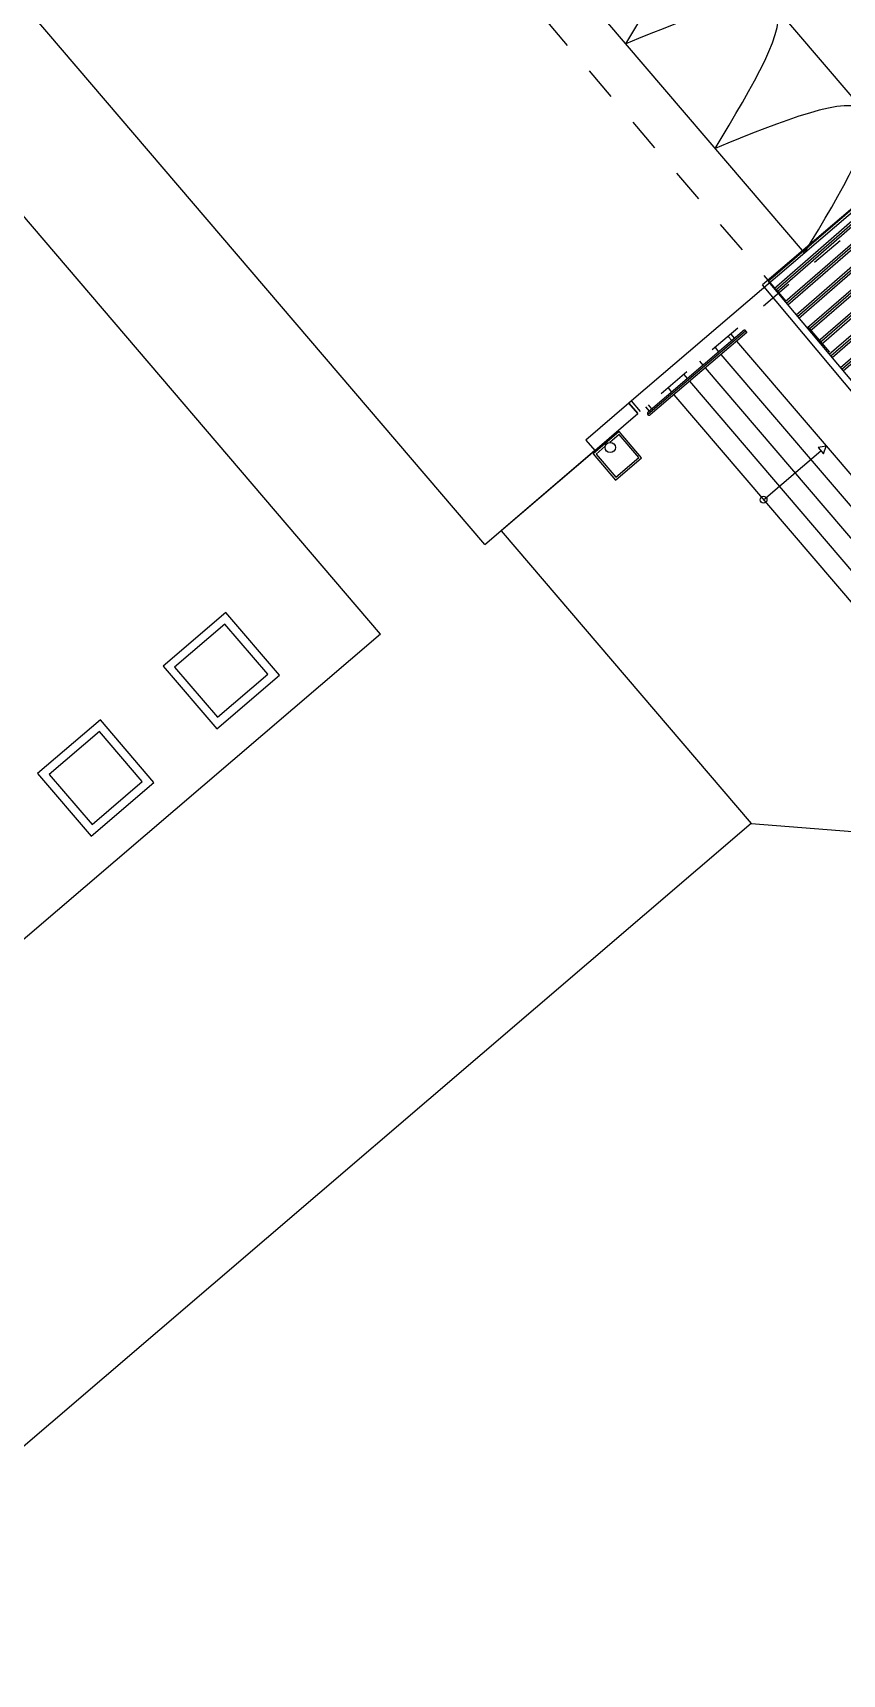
# Model space of a CAD drawing. Extents: x 268 to 383, y 668 to 793.
# Drawn here: x 360.745 to 363.153, y 769.077 to 773.957 of the extents above; entities that cross this region are included whole.
import ezdxf

# ---------------------------------------------------------------- set-up
doc = ezdxf.new("R2010")
doc.units = 0
doc.header["$LTSCALE"] = 0.5
doc.header["$MEASUREMENT"] = 0
doc.linetypes.add('DASHED2', pattern=[0.375, 0.25, -0.125])
for name, color, linetype in [('2', 1, 'CONTINUOUS'), ('6', 7, 'CONTINUOUS'), ('9', 1, 'DASHED2'), ('CALLE-PROY', 3, 'DASHED2'), ('escaleras', 1, 'CONTINUOUS'), ('METAL', 1, 'CONTINUOUS'), ('murosbajos', 1, 'CONTINUOUS'), ('paredes', 1, 'CONTINUOUS'), ('pisoplanta', 1, 'CONTINUOUS'), ('talud', 5, 'CONTINUOUS'), ('texturas', 6, 'CONTINUOUS'), ('tuberia_alumbrado', 3, 'DASHED2'), ('ventanas', 1, 'CONTINUOUS')]:
    doc.layers.add(name, color=color, linetype=linetype)

msp = doc.modelspace()

# ---------------------------------------------------------------- hatches: boundary and pattern name
at = {"layer": '2'}
h = msp.add_hatch(dxfattribs=at)
h.set_pattern_fill('PLAST', color=256, scale=0.204615, angle=41, style=0)
h.set_pattern_definition([(41, (697.10327, 476.549336), (-0.0335598784, 0.038606224), []), (41, (697.099075, 476.55416), (-0.0335598784, 0.038606224), []), (41, (697.09488, 476.55899), (-0.0335598784, 0.038606224), [])])
h.paths.add_polyline_path([(363.8442, 772.6606), (363.9382, 772.5626), (363.978, 772.6007), (364.135, 772.4368), (364.0952, 772.3987), (364.2009, 772.2884), (363.9119, 772.3876)], flags=16)
edge = h.paths.add_edge_path()
edge.add_line((365.166, 771.8255), (363.5394, 773.7388))
edge.add_line((363.5394, 773.7388), (362.9329, 773.2179))
edge.add_line((362.9329, 773.2179), (364.547, 771.295))
edge.add_line((364.547, 771.295), (365.1692, 771.8286))

# ---------------------------------------------------------------- linework, layer by layer
msp.add_lwpolyline([(365.166, 771.8255), (363.5394, 773.7388), (362.9329, 773.2179), (364.547, 771.295), (365.1692, 771.8286)], dxfattribs=at)
at = {"layer": '6', "ltscale": 2}
msp.add_lwpolyline([(363.5411, 773.7398), (362.9163, 773.2073)], dxfattribs=at)
at = {"layer": '6', "ltscale": 2, "elevation": -249.9372}
msp.add_lwpolyline([(365.1731, 771.8283), (364.5328, 771.2768), (362.9163, 773.2073)], dxfattribs=at)
at = {"layer": '9', "ltscale": 0.8}
for p, q in [((361.3606, 775.0594, -249.9372), (366.1843, 769.4176, -249.9372)), ((363.4509, 773.5986, -249.9372), (362.5533, 772.8312, -249.9372))]:
    msp.add_line(p, q, dxfattribs=at)
at = {"layer": 'CALLE-PROY', "color": 5, "linetype": 'Continuous'}
for p, q in [((361.7792, 772.1693, -249.9372), (358.8661, 775.5766, -249.9372)), ((362.0903, 772.4353, -249.9372), (359.5463, 775.4108, -249.9372)), ((361.7792, 772.1693, -249.9372), (358.8414, 769.6575, -249.9372)), ((362.8829, 771.6056, -249.9372), (359.4141, 768.6399, -249.9372))]:
    msp.add_line(p, q, dxfattribs=at)
at = {"layer": 'escaleras'}
for p, q in [((362.839, 773.0405, -249.9372), (363.3242, 772.473, -249.9372)), ((362.7284, 772.9809, -249.9372), (362.7391, 772.9685, -249.9372)), ((362.7751, 773.0208, -249.9372), (362.7857, 773.0083, -249.9372)), ((362.7924, 773.0006, -249.9372), (363.2941, 772.4138, -249.9372)), ((362.6818, 772.941, -249.9372), (362.6924, 772.9286, -249.9372)), ((362.7457, 772.9607, -249.9372), (363.264, 772.3545, -249.9372)), ((362.6351, 772.9011, -249.9372), (362.6458, 772.8887, -249.9372)), ((362.6524, 772.8809, -249.9372), (363.2037, 772.2361, -249.9372)), ((362.6991, 772.9208, -249.9372), (363.2338, 772.2953, -249.9372)), ((362.4172, 772.7148, -249.9372), (362.1384, 772.4764, -249.9372)), ((362.9194, 772.5686, -249.9372), (363.0897, 772.7142, -249.9372))]:
    msp.add_line(p, q, dxfattribs=at)
at = {"layer": 'escaleras', "elevation": -249.9372}
msp.add_lwpolyline([(363.106, 772.7282), (363.0817, 772.7236), (363.0978, 772.7048)], close=True, dxfattribs=at)
at = {"layer": 'escaleras'}
msp.add_circle((362.9194, 772.5686, -249.9372), 0.0102, dxfattribs=at)
at = {"layer": 'METAL'}
msp.add_circle((362.4632, 772.7239, -249.9372), 0.0153, dxfattribs=at)
at = {"layer": 'murosbajos'}
for p, q in [((363.4204, 773.6264, -249.9372), (362.5267, 772.8623, -249.9372)), ((362.5189, 772.8556, -249.9372), (362.5455, 772.8245, -249.9372))]:
    msp.add_line(p, q, dxfattribs=at)
at = {"layer": 'murosbajos', "color": 5}
for p, q in [((362.8625, 773.074, -249.9372), (362.5756, 772.8287, -249.9372)), ((362.8625, 773.074, -249.9372), (362.8692, 773.0662, -249.9372)), ((362.8692, 773.0662, -249.9372), (362.5823, 772.8209, -249.9372)), ((362.814, 773.054, -249.9372), (362.8246, 773.0416, -249.9372)), ((362.8218, 773.0607, -249.9372), (362.8324, 773.0482, -249.9372)), ((362.5795, 772.832, -249.9372), (362.5689, 772.8444, -249.9372)), ((362.5873, 772.8387, -249.9372), (362.5766, 772.8511, -249.9372))]:
    msp.add_line(p, q, dxfattribs=at)
at = {"layer": 'murosbajos', "color": 6}
msp.add_line((362.8659, 773.0701, -249.9372), (362.575, 772.8215, -249.9372), dxfattribs=at)
at = {"layer": 'murosbajos', "color": 5}
msp.add_arc((362.5789, 772.8248, -249.9372), 0.00512, 130.53, 310.53, dxfattribs=at)
at = {"layer": 'paredes', "color": 1}
msp.add_line((362.5267, 772.8623, -249.9372), (362.5189, 772.8556, -249.9372), dxfattribs=at)
at = {"layer": 'paredes', "color": 3}
msp.add_line((362.5533, 772.8312, -249.9372), (362.5267, 772.8623, -249.9372), dxfattribs=at)
at = {"layer": 'paredes', "elevation": -249.9372}
msp.add_lwpolyline([(362.3906, 772.7459), (362.4172, 772.7148), (362.5455, 772.8245), (362.5189, 772.8556)], close=True, dxfattribs=at)
at = {"layer": 'pisoplanta'}
for p, q in [((362.1384, 772.4764, -249.9372), (362.8829, 771.6056, -249.9372)), ((362.8829, 771.6056, -249.9372), (363.8968, 771.5263, -249.9372))]:
    msp.add_line(p, q, dxfattribs=at)
at = {"layer": 'talud'}
for p, q in [((363.0413, 773.3023, -249.9372), (361.5488, 775.048, -249.9372)), ((363.3524, 773.5682, -249.9372), (362.1257, 775.0029, -249.9372))]:
    msp.add_line(p, q, dxfattribs=at)
at = {"layer": 'texturas', "color": 5}
for p, q in [((362.0903, 772.4353, -249.9372), (362.4172, 772.7148, -249.9372)), ((362.8829, 771.6056, -249.9372), (363.8968, 771.5263, -249.9372))]:
    msp.add_line(p, q, dxfattribs=at)
at = {"layer": 'texturas', "color": 1, "elevation": -249.9372}
for points in [[(361.3189, 772.2334), (361.1323, 772.0739), (361.2919, 771.8873), (361.4785, 772.0468), (361.3189, 772.2334)], [(360.9457, 771.9143), (360.7591, 771.7548), (360.9186, 771.5681), (361.1053, 771.7277), (360.9457, 771.9143)]]:
    msp.add_lwpolyline(points, dxfattribs=at)
for points in [[(361.3162, 772.1988), (361.1669, 772.0712), (361.2946, 771.9219), (361.4439, 772.0495)], [(360.943, 771.8797), (360.7937, 771.7521), (360.9213, 771.6028), (361.0706, 771.7304)]]:
    msp.add_lwpolyline(points, close=True, dxfattribs=at)
at = {"layer": 'texturas'}
for points in [[(362.5095, 773.9243, -249.9372), (362.6875, 774.3458, -249.9372), (362.2435, 774.2354, -249.9372)], [(362.7754, 773.6133, -249.9372), (362.9535, 774.0348, -249.9372), (362.5095, 773.9243, -249.9372)], [(363.0413, 773.3023, -249.9372), (363.2194, 773.7237, -249.9372), (362.7754, 773.6133, -249.9372)]]:
    msp.add_spline(points, degree=3, dxfattribs=at)
at = {"layer": 'tuberia_alumbrado', "ltscale": 10}
msp.add_circle((367.8806, 778.4437), 14.8581, dxfattribs=at)
at = {"layer": 'ventanas', "color": 6, "elevation": -249.9372}
msp.add_lwpolyline([(362.49, 772.7714), (362.4122, 772.7049), (362.4787, 772.6271), (362.5565, 772.6936)], close=True, dxfattribs=at)
msp.add_lwpolyline([(362.4484, 772.7277), (362.4209, 772.7042), (362.4794, 772.6358), (362.5478, 772.6943), (362.4893, 772.7627), (362.4619, 772.7392)], dxfattribs=at)

doc.saveas('drawing.dxf')
